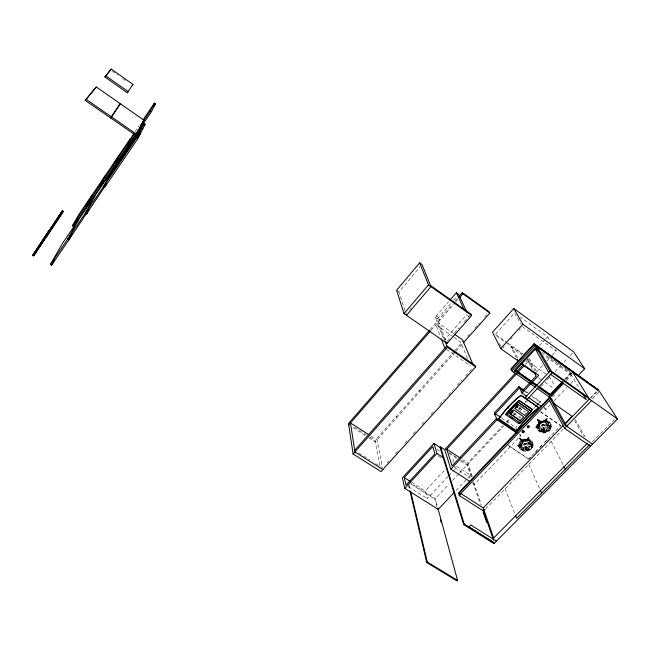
<?xml version="1.0" encoding="UTF-8"?>
<svg xmlns="http://www.w3.org/2000/svg" width="650" height="650" viewBox="0 0 650 650"><rect width="100%" height="100%" fill="white"/><g stroke="black" fill="none" stroke-linecap="round" stroke-linejoin="round"><path stroke-width="0.49" stroke-dasharray="3.25 2.44" d="M542.571 425.457L543.124 424.458L544.416 424.978C545.569 425.23 542.717 427.781 542.555 425.206M519.537 445.933C519.179 440.026 527.832 437.751 531.334 441.976M520.796 444.283L521.056 446.517L523.729 448.874M521.869 431.397L522.113 432.372L522.145 431.478M524.509 444.048C527.816 440.952 526.061 447.574 524.591 444.381C524.404 443.227 526.248 443.349 526.394 443.771C526.167 442.349 523.583 443.308 524.68 444.421M526.882 426.701C526.663 428.911 530.741 428.009 529.36 426.059L529.539 426.424L528.296 425.327M526.337 444.064L526.175 443.487M525.233 444.706L526.378 443.779M529.441 426.351L529.319 426.961L527.264 425.555M520.796 444.291C521.934 438.165 533.341 440.359 530.506 446.582M530.977 444.381L529.791 447.549M532.326 444.234C532.716 450.751 522.34 452.611 519.764 446.932L520.463 446.769L520.78 447.338L520.179 447.631L519.821 446.989M537.542 427.148L537.623 425.685M539.679 428.756L538.761 426.628L539.216 424.377M538.761 426.628L538.817 425.482M542.604 425.587L543.254 424.694L544.367 425.1M548.982 426.725C549.803 421.363 541.377 419.965 539.216 424.377M549.079 425.587L548.576 427.83M550.436 425.441C550.761 431.381 542.067 433.753 538.533 429.455M550.737 427.643L550.737 425.027L546.78 424.661L546.634 425.303L548.746 425.782L549.518 427.261L550.184 427.391L549.583 425.198L550.932 425.401M539.663 425.994L537.875 426.823M531.546 443.934L532.09 446.152L531.432 446.022L530.717 444.503L528.621 444.023L528.767 443.398L532.707 443.747L532.716 444.827L531.383 444.632L531.546 443.934L532.886 444.129M528.71 444.21L528.767 443.398M530.717 444.503L530.863 443.877L528.856 443.584M531.432 446.022L530.863 443.877M532.707 443.747L532.716 444.827M546.723 425.482L546.78 424.661M548.746 425.782L548.901 425.141L546.878 424.848M549.583 425.198L549.413 425.913L550.761 426.108L550.071 424.027C552.354 428.431 547.235 432.802 542.945 431.998M549.518 427.261L549.673 426.619L550.355 426.684M550.737 425.027L550.761 426.108M520.78 447.338L519.781 445.25L521.552 444.291L517.733 445.599L519.139 445.469L520.179 447.631M522.429 430.625L524.485 432.023L524.517 431.129L524.761 432.104L523.177 433.095L521.942 431.998M537.956 423.906L537.363 426.774L537.924 428.561M537.615 425.685L538.135 424.279M539.939 424.288C537.436 433.371 554.076 427.619 545.439 422.435M544.391 425.238L543.977 425.823M549.396 428.439L549.608 424.621M550.217 429.041L551.038 426.985L550.721 423.808C554.994 431.779 540.686 436.832 537.461 429.146C533.057 420.688 548.535 415.984 551.111 424.548M526.622 440.464L528.401 436.995L529.141 437.328L528.653 438.726L529.36 440.237L528.986 440.733L527.621 438.929L526.622 440.464L527.28 440.757L528.279 439.221L527.621 438.929M527.28 440.757L528.474 438.352M544.651 421.663L546.471 418.145L547.211 418.486L546.715 419.892L547.479 421.363L547.105 421.866L545.675 420.095L544.651 421.663L545.317 421.964L546.341 420.396L545.675 420.095M545.317 421.964L547.211 418.486M528.328 440.432L528.621 439.904L529.36 440.237M546.439 421.566L546.739 421.021L545.976 419.559L546.471 418.145M528.986 440.733L527.914 438.392L528.401 436.995M526.947 440.611L527.946 439.075M528.279 438.563L529.141 437.328M544.984 421.809L546.008 420.249M546.349 419.729L547.032 418.681M135.127 131.568L139.076 125.751M524.266 441.261C512.964 450.369 539.305 448.671 526.337 441.017M538.874 422.654L537.119 425.969L537.461 429.146M538.127 424.279C540.353 420.347 546.504 419.721 549.477 423.126M540.524 423.499C536.396 427.578 544.172 432.234 547.251 428.285C550.696 424.677 544.854 420.266 541.426 422.906C534.186 432.77 555.539 427.473 544.294 422.248M531.034 448.654L532.439 446.046L531.952 442.845L532.131 443.227C519.179 428.488 513.167 458.624 531.034 448.646M548.608 427.846C546.804 430.869 542.003 431.429 539.679 428.74M548.576 429.561L549.396 428.439M550.461 428.529C548.072 433.859 539.524 433.461 537.095 428.399M404.983 310.627L398.962 291.891L420.062 266.809M409.923 309.498L411.206 307.986M468.951 316.55L466.562 314.852L444.113 340.373L435.175 317.208L448.606 301.706M445.778 340.161L437.442 318.801L450.881 303.314M453.473 300.332L458.006 295.116M429.959 329.818L452.424 303.973M455.065 300.942L457.706 297.903M431.194 330.176L454.935 302.884M455.593 302.12L458.242 299.081M447.159 341.274L449.816 338.26M454.423 333.027L459.087 327.738M464.327 321.791L470.356 314.957M379.86 465.652L375.001 440.44L454.196 351.301M454.862 350.553L463.499 340.827M467.464 336.367L471.421 331.906M474.719 328.193L479.343 322.993M484.624 317.054L486.598 314.827M455.374 351.845L375.286 441.919L368.648 437.686M456.04 351.098L462.044 344.346M495.731 334.027L514.613 313.048L520.934 324.058M387.294 462.646L388.651 461.134M395.46 453.602L397.499 451.344M404.991 443.056L407.03 440.798M413.156 434.021L415.878 431.007M422.004 424.231L424.726 421.216M430.852 414.432L434.931 409.914M439.701 404.641L444.462 399.368M448.541 394.851L453.31 389.577M457.389 385.06L462.158 379.787M465.562 376.017L472.363 368.485M502.824 348.132L504.181 346.645M510.924 339.219L512.273 337.74M519.025 330.314L520.374 328.827M516.352 357.695L510.892 347.271L511.599 346.499L518.692 359.97M539.443 345.629L544.863 339.771M545.537 339.04L547.568 336.846L520.236 317.111M525.793 361.985L528.548 359.011M525.363 364.341L528.117 361.359L546.016 374.018M447.972 476.523L427.294 498.558L425.303 490.888L445.023 469.771M452.497 461.768L453.854 460.314L451.327 458.664M536.64 371.987L542.734 365.463M546.796 361.108L551.533 356.037M552.216 355.314L556.278 350.959L555.254 349.302M448.663 475.784L452.108 472.111M452.798 471.38L456.243 467.707L454.602 466.643M472.29 476.117L467.732 462.922L502.97 425.49M506.431 421.826L509.194 418.884M513.337 414.481L514.719 413.018M518.18 409.346L520.252 407.144M525.086 402.009L526.467 400.538M436.946 506.976L434.834 499.2L449.093 484.055M452.546 480.399L458.754 473.809M459.444 473.078L503.596 426.221M507.065 422.541L509.836 419.591M514.004 415.171L516.084 412.961M518.854 410.02L520.934 407.81M525.793 402.659L527.183 401.188M541.06 386.457L543.14 384.248M547.3 379.827L549.38 377.626M554.929 371.735L560.487 365.844M563.956 362.156L567.418 358.475M570.196 355.534L573.666 351.853M520.26 410.816L522.275 408.671M516.336 428.951L515.718 427.602L518.456 424.718M533.536 408.817L534.909 407.371M539.021 403.041L540.394 401.594L532.114 395.842M456.089 490.498L470.535 475.264L455.414 465.449M564.428 379.438L570.529 373.011M565.427 379.259L571.537 372.832M565.996 379.381L570.741 374.4L543.571 355.006M566.231 380.608L571.903 374.652M552.508 396.988L554.515 394.883M519.935 433.907L520.772 435.736L474.346 484.372L472.672 483.291M544.164 408.379L545.797 409.508L549.965 405.145M554.133 400.774L566.637 387.676M570.806 383.313L574.974 378.942M508.934 445.965L528.678 459.184L543.229 443.682M543.928 442.959L560.722 425.62L540.93 411.929M529.376 458.461L530.782 457.015M534.983 452.676L537.079 450.515M539.882 447.622L541.986 445.453M545.488 441.837L547.584 439.668M589.875 398.344L596.212 391.804M590.923 398.174L597.269 391.625M485.607 508.893L563.022 429.179M592.516 398.816L598.869 392.267M592.418 441.789L614.38 419.616M522.34 431.218L523.274 430.779L524.526 431.234M527.142 425.758L528.507 426.692L528.962 426.213L529.319 426.961M540.898 422.126L539.5 420.867L538.939 421.322L539.679 422.793L539.183 422.394L537.322 419.713L537.948 419.209C540.686 421.086 541.621 422.638 538.322 424.653C536.729 427.456 538.574 431.023 541.507 431.974M537.501 420.079L537.948 419.209M528.621 427.473L528.222 427.001L528.539 427.513M522.104 432.266L524.03 432.502L523.551 431.665L523.063 431.892L523.608 432.169L524.136 431.275L524.485 432.023M523.778 432.543L523.38 432.079L523.697 432.583M538.436 420.924L539.069 420.42L538.135 419.575M538.866 422.654C541.913 419.559 547.389 420.014 550.241 423.134M520.951 440.131L521.633 441.642L519.512 438.921L519.959 438.043L522.901 440.919L522.348 441.366L520.951 440.131L521.503 439.684L522.901 440.919M538.704 423.02L541.791 421.094L545.545 420.712M519.512 438.921L519.959 438.043M540.808 421.948C533.146 426.335 543.579 435.719 548.576 429.552M520.447 439.741L521.064 439.246L520.13 438.417M540.386 423.573L541.32 422.849M522.811 440.733C518.781 442.528 519.537 448.589 523.616 449.767M523.274 441.683C514.597 454.642 541.531 445.047 525.265 441.009M549.445 429.91L546.374 431.819L542.644 432.201M529.815 447.566L526.337 449.166M522.584 442.284C518.928 453.261 537.534 443.438 525.265 441.049M538.159 428.886L538.769 428.594L537.712 426.53L539.5 425.563L535.641 426.904L537.071 426.757L538.159 428.886L537.802 428.236L538.452 428.017L538.769 428.594M519.496 446.103L518.091 446.241L521.958 445.047L520.097 445.819L519.781 445.25M528.092 427.351L528.385 426.595L528.864 427.432L528.19 427.659L526.687 426.636M540.532 422.11C543.4 420.363 547.406 421.062 549.664 423.491M540.508 422.37L545.423 421.306M541.247 422.874L544.602 422.151M542.717 425.823L543.977 425.799M522.072 440.497L525.233 439.441M522.242 440.879L523.746 440.172M522.47 440.968C532.903 435.256 535.413 453.204 523.608 449.776M545.683 430.202L546.878 429.634M523.193 441.707L525.354 440.984M527.654 448.906L528.84 448.354M535.998 427.602L539.906 426.327L538.029 427.107L537.712 426.53M535.641 426.904L536.177 427.927L537.428 427.407M518.091 446.241L519.334 445.729M519.943 445.534L521.796 444.762M544.302 430.032L544.456 431.186L543.611 431.291L543.099 427.635L543.944 427.724L545.049 431.519L544.204 431.624L543.457 430.137L544.302 430.032L545.049 431.519M543.099 427.635L543.944 427.724M543.189 427.822L543.424 429.552L544.18 429.463M543.424 430.918L544.456 431.186M543.424 429.552L544.172 431.039L544.928 430.95M526.346 448.679L526.508 449.816L525.671 449.914L525.135 446.323L525.883 446.225L526.914 449.646L527.044 450.206L526.207 450.312L525.509 448.784L526.346 448.679L527.044 450.206M525.135 446.323L525.972 446.42M525.224 446.509L525.468 448.216L526.216 448.118M525.501 449.54L526.508 449.816M525.468 448.216L526.167 449.735L526.914 449.646M525.005 449.15L526.346 449.191M528.109 425.701L529.368 426.164M523.096 430.406L524.696 431.503M544.367 430.487L540.589 429.552M528.621 444.023L532.797 444.478M546.634 425.303L550.851 425.758M531.578 445.396L532.261 445.453M528.783 443.901L530.79 444.186M546.804 425.165L548.827 425.457M525.013 449.174L522.592 448.281M524.761 444.535L525.273 444.722M541.613 431.056L543.075 431.405M542.953 431.99L539.874 430.869L537.745 428.179M524.981 444.641L524.591 444.381M528.58 437.369L529.319 437.702M527.914 438.392L528.653 438.726M526.533 440.277L527.191 440.57M544.562 421.476L545.22 421.777M546.658 418.511L547.398 418.852M545.976 419.559L546.715 419.892M547.479 421.363L546.739 421.021L549.283 422.76L550.452 424.767M546.382 421.509L548.714 423.109L549.608 424.621C547.137 418.746 536.226 421.923 538.574 428.334M408.566 486.761L427.294 498.558M411.848 482.373L425.303 490.888M409.216 482.211L435.305 498.696L437.686 507.447M411.263 484.315L434.834 499.2M358.906 453.009L369.874 459.932M375.781 463.661L381.688 467.382M354.502 427.343L366.462 434.98M369.874 437.166L375.001 440.44M352.885 427.619L365.332 435.565M371.223 436.239L377.033 439.961L382.46 467.577M438.165 455.983L442.276 458.648M454.537 467.545L470.275 477.742M436.971 449.321L439.497 450.97M462.702 459.631L467.732 462.922M448.939 452.392L457.413 457.917M461.606 460.655L467.512 464.506L471.802 476.962M449.223 453.416L456.926 458.437M460.298 460.631L467.025 465.026L471.299 477.49M507.146 444.543L528.531 458.859M519.139 434.631L520.772 435.736M522.316 430.82L523.681 431.754M522.657 431.567L524.03 432.502M501.694 418.088L515.718 427.602M527.491 426.497L528.864 427.432M513.492 413.53L520.089 418.039M518.928 407.753L525.533 412.287M540.256 411.669L560.893 425.929M446.517 349.391L470.738 366.104M524.493 391.373L526.979 393.104M531.952 396.557L541.076 402.894L540.394 401.594M453.18 336.789L435.906 324.756L440.554 336.968M454.001 337.366L460.582 341.949L467.61 358.67M525.501 391.243L527.979 392.966M396.63 290.257L398.962 291.891M435.175 317.208L437.442 318.801M453.44 333.483L437.808 322.571L444.689 340.34M436.321 315.892L438.587 317.476M538.541 377.772L540.962 379.47M544.984 382.298L553.841 388.529M112.239 71.232L117.853 75.189M122.663 78.585L125.872 80.852M495.755 334.547L507.187 342.648M508.007 343.224L523.518 354.217M496.698 335.944L522.218 354.023M510.892 347.271L521.519 354.794M549.331 356.964L557.554 362.838M558.374 363.423L563.314 366.949M564.135 367.543L566.597 369.306M567.426 369.891L569.887 371.654M541.872 352.381L572.358 374.164M522.397 326.601L556.278 350.959M521.113 447.834C524.501 452.116 533.439 448.776 531.302 443.064L531.481 443.446M520 448.524C524.623 454.634 537.022 448.207 531.724 441.244C527.434 435.711 515.97 440.399 519.285 447.533C516.36 439.684 529.734 435.906 532.781 443.007C535.689 451.035 521.828 454.642 519.114 447.151M519.821 438.669L520.756 439.497M521.227 439.904L522.624 441.147M519.342 438.539L522.259 441.179L521.064 439.246M530.774 442.325C527.036 437.344 516.953 442.585 521.284 448.216M539.102 429.098C542.523 433.485 551.525 430.016 549.413 424.255M537.818 419.827L538.753 420.672M539.224 421.094L540.621 422.354M537.322 419.713L540.247 422.394M538.939 421.322L540.337 422.581L539.5 420.867M542.847 425.815C541.361 424.832 544.058 423.483 544.334 424.881M540.247 422.337L539.069 420.42M528.523 426.692L527.922 426.977M547.568 336.846L551.151 342.656M570.741 374.4L580.109 389.586M575.144 419.461L585.601 437.702M549.274 376.326L555.003 386.352M574.576 420.631L583.489 436.239M517.733 445.599L518.261 446.615M521.552 444.291L521.958 445.047M529.23 358.272L536.77 371.954M528.409 358.938L535.015 370.988M527.231 358.841L532.545 368.566M528.117 361.359L532.358 369.151M539.5 425.563L539.906 426.327M544.408 406.876L545.797 409.508M548.901 425.141L550.184 427.391M546.341 420.396L547.105 421.866M551.2 441.35L563.501 465.554M499.493 343.59L500.825 346.231M537.071 426.757L538.111 428.927M519.773 416.179L520.536 417.796M531.383 444.632L532.09 446.152M521.503 439.684L522.348 441.366M528.759 464.457L539.955 489.385M519.139 445.469L519.935 447.314M439.229 319.158L439.709 320.385M505.082 488.832L515.19 514.613M441.561 365.519L442.041 366.844M473.696 482.487L481.358 504.749M472.94 482.284L480.504 504.335M419.469 390.39L419.884 391.763M396.191 416.593L396.541 418.023M409.061 484.616L410.215 489.515M408.59 485.128L409.736 490.027M526.337 449.434L525.883 446.225M525.598 446.461L525.842 448.167M525.923 448.736L526.094 449.865M525.509 448.784L525.671 449.914M543.571 427.773L543.798 429.504M543.879 430.081L544.034 431.234M543.457 430.137L543.611 431.291M544.269 430.812L543.855 427.538M526.167 449.735L526.207 450.312M544.172 431.039L544.204 431.624M525.436 413.774A58.695 31.501 -55.2 0 1 525.891 413.311M523.347 444.243C527.637 452.644 530.441 437.231 523.347 444.243M541.369 425.457C545.626 434.013 548.576 418.332 541.369 425.457"/><path stroke-width="0.97" d="M535.966 372.71L535.438 373.872L521.032 363.724M505.627 414.594L518.733 423.54L520.195 422.906L531.351 411.328L532.236 409.443L519.122 400.392A58.167 30.323 -55.3 0 0 507.309 412.523A57.224 29.802 -55.3 0 0 505.627 414.594L507.089 413.977L518.229 402.285L519.122 400.392M143.975 123.541L136.606 137.914L103.642 186.331L104.812 187.111L137.784 138.726L145.088 124.312L143.975 123.541L112.702 169.544L103.464 186.599L85.516 212.956L86.678 213.72L106.576 183.812M137.971 131.519L151.474 111.646L155.423 103.87L154.407 103.155L143.041 119.909M140.749 125.206L150.321 111.109L154.407 103.155M135.777 135.306L143.861 120.128L120.404 103.781L110.858 118.113L135.777 135.306L143.861 120.128M134.006 133.234L126.628 145.373L115.269 162.11L116.423 162.565L127.782 145.852L130.008 141.651M134.477 133.819L126.791 145.129L127.944 145.608L129.277 143.097M129.894 139.287L118.779 155.675L113.295 165.644L99.539 185.908L100.718 186.339L114.465 166.107L118.341 159.014M112.596 169.691L95.542 194.773L85.337 213.216L67.787 238.997L68.941 239.736L88.368 210.559M86.678 213.72L89.009 209.446M118.56 155.992L105.227 175.646L99.377 186.144L85.857 206.058L87.043 206.464L100.555 186.574L103.472 181.326M78.512 219.822L62.156 243.88L50.44 264.469L51.594 265.2L68.77 239.996L72.166 233.894M91.804 195.431L78.902 214.451L72.402 225.875L73.588 226.257L86.881 206.692L90.488 200.281M50.44 264.469L67.616 239.249L78.674 219.578L95.371 195.016M72.402 225.875L85.703 206.294L91.959 195.211L105.072 175.874M51.594 265.2L54.584 259.902M73.588 226.257L77.951 218.53M96.289 86.97L85.223 100.417L110.557 117.902L120.12 103.586L96.289 86.97L85.223 100.417M60.328 216.166L63.326 211.347L62.327 210.697L45.784 235.714L46.979 236.072L60.328 216.166L59.142 215.784L45.784 235.714M59.142 215.784L62.327 210.697M49.993 231.221L48.994 230.588L32.5 255.531L33.694 255.856L63.326 211.347M32.5 255.531L48.994 230.588M33.694 255.856L49.424 232.066M111.288 69.095L104.869 76.976L127.351 92.763L132.941 84.394L111.288 69.095L104.869 76.976M119.551 104.447L120.12 103.586M110.557 117.902L111.312 116.772L85.971 99.271M127.351 92.763L128.156 91.553L105.69 75.766M132.283 85.377L132.941 84.394M119.827 104.642L120.404 103.781M153.717 106.381L155.423 103.87M127.944 145.608L135.623 134.314M136.719 132.697L137.816 131.081M109.777 174.964L141.635 128.107L142.764 128.895M106.754 180.578L139.157 132.925L140.319 133.729L137.451 137.954M143.951 125.986L145.088 124.312M139.888 133.144L141.058 131.398M517.083 430.381L516.783 430.926L498.932 418.787L499.265 418.299A57.111 29.559 -55.3 0 1 520.528 395.647M519.131 422.988A56.908 30.574 -55.2 0 0 518.716 423.507L519.147 423.02M406.071 314.007L406.494 315.307L430.95 286.642L421.996 264.509L419.648 262.836L396.63 290.257L404.024 313.601L447.029 343.387L471.632 315.502L471.014 314.202L430.454 285.415M404.024 313.601L428.48 284.887L419.648 262.836M449.906 300.211L456.373 292.752L458.648 294.377L466.887 312.114M429.301 330.582L348.522 423.516L353.096 454.025L381.006 471.591L475.694 366.892L475.085 365.471L446.867 345.954L354.681 450.352M459.022 296.384L462.321 292.589L489.239 311.854L489.864 313.056L463.377 342.851M348.741 424.97L430.527 330.939M459.566 297.562L462.873 293.751L462.321 292.589M353.096 454.025L447.395 347.327L445.055 341.283M578.451 375.302L584.699 368.753L573.666 351.853L513.784 308.523L492.489 332.231L500.711 348.644L518.034 360.848M500.711 348.644L522.876 324.236L513.784 308.523M441.594 448.443L433.964 443.471L402.382 477.896L404.747 488.321L438.206 509.356L454.025 492.668M404.276 477.587L432.746 446.574L434.882 453.854L406.014 485.152L404.276 477.587L410.166 481.317M511.136 369.46L534.422 344.183L598.683 390.171L534.129 343.679L510.868 368.924L511.794 370.784L535.299 387.221M444.787 449.678L440.578 446.932L440.091 447.46L463.661 524.582L493.976 543.636L617.5 418.99L599.576 391.536L535.153 345.459L511.794 370.784M404.747 488.321L436.93 453.456L433.964 443.471M513.939 372.287L535.34 349.123L539.451 352.064M515.491 373.124L444.722 449.637L450.824 469.17L470.145 481.658M516.864 371.637L523.047 364.959M517.359 432.469L496.543 418.381L452.059 465.936L446.769 449.231L523.981 365.828M516.693 432.973L497.12 419.729L494.268 413.051L518.879 386.644L523.843 390.098M494.829 414.375L519.512 387.92L522.836 390.219M521.438 391.771L536.128 376.066L534.243 372.613M450.824 469.17L497.12 419.729M526.996 396.467L522.088 393.071L538.655 375.383L521.332 363.171M511.907 408.493L512.143 407.623M512.298 407.452L512.549 407.818L512.46 407.282M512.866 407.477L512.777 406.941M511.794 408.411L511.818 407.964M534.129 343.679L549.989 371.093L525.176 397.507L527.426 399.059L552.248 372.694M509.803 413.619L513.403 409.768L523.689 416.829L520.073 420.631L509.795 413.603L520.073 420.631M515.954 407.152L517.124 405.925M511.599 413.221L513.175 411.523L512.07 410.767L510.486 412.449L511.599 413.221L510.738 412.628M535.592 406.648L538.33 403.764M562.713 382.111L550.501 394.973L550.192 394.42L562.396 381.574M532.244 409.467L519.139 400.424L518.668 400.831A58.248 30.363 -55.3 0 0 507.317 412.555A57.362 29.876 -55.3 0 0 506.058 414.107L505.684 414.57L507.081 413.944L518.204 402.236L531.326 411.279L520.187 422.874L518.773 423.483M563.29 382.233L549.266 396.988L564.468 424.71L592.54 444.161M549.591 397.239L458.339 493.204L460.224 494.91M458.543 493.829L549.892 397.792M563.509 383.467L551.257 396.346L538.102 387.14M550.704 399.116L459.03 495.406L483.519 511.046L484.908 509.608M437.954 508.422L457.551 580.361L457.015 580.905L426.725 562.543L427.261 561.99L410.678 491.473M463.661 524.582L464.222 524.006L440.578 446.932M587.454 443.178L493.659 538.021L483.267 507.926L562.941 425.75M564.346 424.296L572.106 416.301L553.467 403.293M564.468 424.71L589.371 399.035M515.556 515.531L516.636 518.294L589.582 444.649L590.484 446.225L564.598 428.334L591.557 400.587M532.196 409.508L531.773 409.874A57.939 31.168 -55.2 0 0 531.302 410.28M520.528 395.606L520.951 395.289L538.842 407.721L520.951 395.306M538.809 407.656L538.387 407.964A56.704 30.623 -55.2 0 0 517.108 430.398M45.638 235.934L46.824 236.291M85.703 206.294L86.881 206.692M99.377 186.144L100.555 186.574M113.295 165.644L114.465 166.107M126.628 145.373L127.782 145.852M150.321 111.109L151.474 111.646M427.261 561.99L457.551 580.361M494.512 543.002L468.869 526.866L470.738 524.948L496.381 541.117M464.222 524.006L494.536 543.075M382.85 469.552L354.933 451.953L350.48 422.971L368.737 434.647M67.616 239.249L68.77 239.996M460.793 493.545L483.267 507.926M49.14 230.368L50.139 231.002M436.93 453.456L443.657 457.819M85.337 213.216L86.499 213.98M446.769 449.231L460.184 457.99M103.464 186.599L104.634 187.371M494.268 413.051L500.866 417.527M516.977 429.39L518.269 430.267M507.098 413.993L520.203 422.923M510.144 416.894L512.598 418.559M512.102 411.174L512.728 411.604L511.574 412.831L510.949 412.401M136.606 137.914L137.784 138.726M518.221 402.269L531.351 411.328M139.132 132.982L140.294 133.778M447.395 347.327L475.694 366.892M111.613 116.984L136.532 134.192M141.594 128.18L142.724 128.968M528.629 397.605L541.71 406.673M536.941 388.367L551.346 398.442L566.646 426.221M455.081 334.628L462.491 339.796L472.761 363.862M515.759 370.297L537.079 385.231M538.712 386.376L550.192 394.42M515.206 370.256L550.501 394.973M536.461 385.986L514.239 370.435L535.267 347.661L537.745 349.432M428.48 284.887L471.632 315.502M549.989 371.093L617.5 418.99M550.16 374.075L586.357 399.709L582.709 393.803M462.873 293.751L489.864 313.056M522.876 324.236L584.699 368.753M573.633 371.946L573.966 372.483M571.943 371.036L588.51 397.597L551.419 371.272L537.306 346.994M535.34 349.123L548.836 372.621M549.421 400.465L564.598 428.334M517.262 359.426L518.18 361.164M563.956 466.456L565.321 469.146M518.879 386.644L522.088 393.071M456.373 292.752L464.011 309.327M507.983 406.477L508.723 408.07M516.701 429.772L517.822 432.218M540.369 490.311L541.613 493.074M498.94 418.803L498.964 418.852A56.712 29.347 -55.2 0 1 520.983 395.403M446.501 342.022L447.029 343.387M441.269 338.845L444.852 348.238M482.999 509.535L493.545 540.199M483.129 512.005L486.744 522.543M440.375 519.626L441.171 522.543M409.963 491.01L426.725 562.543M531.286 410.248A57.858 31.119 -55.2 0 1 532.236 409.435M516.815 430.95A56.306 30.404 -55.2 0 1 538.85 407.769M508.755 412.571C510.079 414.846 510.656 410.402 508.755 412.571M508.983 412.588C509.901 414.156 510.299 411.084 508.983 412.588M516.36 404.584C517.684 406.876 518.278 402.399 516.36 404.584M516.587 404.592C517.506 406.177 517.912 403.081 516.587 404.592M515.905 407.111L516.571 407.948L518.148 406.242C516.011 404.828 518.976 406.965 516.547 407.558L515.905 407.111M518.351 404.609L514.711 408.46L524.997 415.504L528.637 411.686L518.359 404.625M519.984 421.988A57.062 30.664 -55.2 0 0 519.561 422.5A56.908 30.574 -55.2 0 1 519.967 421.956"/></g></svg>
